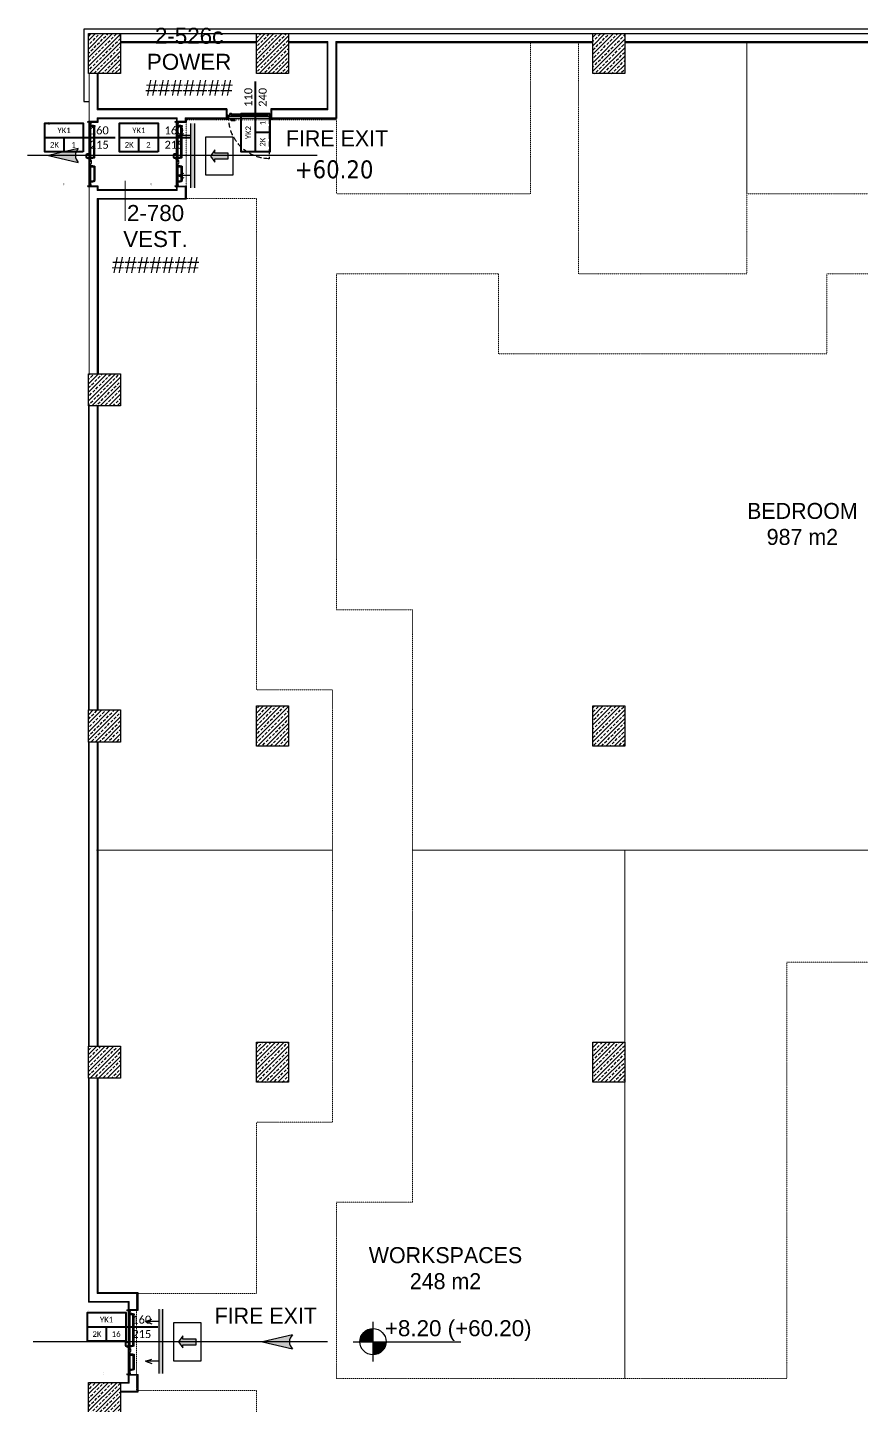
# Model space of a CAD drawing. Header units: centimetres. Extents: x -678439 to 55805, y -426864 to 17948.
# Drawn here: x 41218 to 43301, y 13876 to 17319 of the extents above; entities that cross this region are included whole.
import ezdxf
from ezdxf.enums import TextEntityAlignment as Align

# ---------------------------------------------------------------- set-up
doc = ezdxf.new("R2010")
doc.units = ezdxf.units.CM
doc.header["$LTSCALE"] = 0.01
doc.header["$MEASUREMENT"] = 0
for name, pattern in [('DASHED2', [9.525, 6.35, -3.175]), ('DOT', [6.35, 0, -6.35]), ('HIDDEN', [9.525, 6.35, -3.175]), ('HIDDEN2', [0.1875, 0.125, -0.0625])]:
    doc.linetypes.add(name, pattern=pattern)
doc.layers.get('0').update_dxf_attribs({"lineweight": 0})
doc.layers.add('2', color=8, linetype='Continuous', lineweight=0, plot=False)
for name, color, linetype in [('6', 242, 'Continuous'), ('AG-DOOR', 2, 'Continuous'), ('AG-DOOR-OPENING', 9, 'HIDDEN'), ('AG-HATCH', 9, 'Continuous'), ('AG-PLASTER', 73, 'Continuous'), ('AR-REV06', 252, 'Continuous'), ('V-0_Hatch_Concrete', 252, 'Continuous'), ('V-2_Column', 160, 'Continuous'), ('V_KOT', 2, 'Continuous')]:
    doc.layers.add(name, color=color, linetype=linetype)
for name, color, linetype, lineweight in [('Ag-040', 2, 'Continuous', 20), ('AG-DOOR-NOTATION-FIRE', 1, 'Continuous', 40), ('AG-Door_Aluminum', 60, 'Continuous', 13), ('AG-Insulation_Heat_Rockwool', 95, 'BATTING', 13), ('AG-Wall', 4, 'Continuous', 20), ('AI-040', 2, 'Continuous', 20), ('AI-040 @ 250', 2, 'Continuous', 20), ('Cephe Duvarı', 3, 'Continuous', 30), ('SP2-Flooring', 4, 'DASHED2', 9), ('sıva', 160, 'Continuous', 9)]:
    doc.layers.add(name, color=color, linetype=linetype, lineweight=lineweight)
doc.styles.add('ALANLAR_B8$0$ALANLAR_B8$0$VIVA_100', font='arial.ttf', dxfattribs={"height": 25})
doc.styles.add('Arial', font='arial.ttf')
doc.styles.add('CALIBRI LIGHT', font='calibril.ttf')
doc.styles.add('IIS IKEA SANS', font='')
doc.styles.get('IIS IKEA SANS').set_extended_font_data('IKEA Sans')
doc.linetypes.add('BATTING', pattern='A,0.0001,-0.1,[134,ltypeshp.shx,S=0.1,R=0,X=-0.1,Y=0],-0.2,[134,ltypeshp.shx,S=0.1,R=180,X=0.1,Y=0],-0.1', length=0.4001)

# ---------------------------------------------------------------- blocks, each defined once
blk = doc.blocks.new('150714_ARSA$0$Kolon 80x80')
at = {"layer": 'V-0_Hatch_Concrete'}
h = blk.add_hatch(dxfattribs=at)
h.set_pattern_fill('ANSI33', color=256, scale=0.6)
h.set_pattern_definition([(45, (-173.56495, -48.76922), (-0.10606602, 0.10606602), []), (45, (-173.45888, -48.76922), (-0.10606602, 0.10606602), [0.075, -0.0375])])
h.paths.add_polyline_path([(0, 0.8), (0.8, 0.8), (0.8, 0), (0, 0)])
at = {"layer": 'V-2_Column'}
blk.add_lwpolyline([(0, 0.8), (0.8, 0.8), (0.8, 0), (0, 0), (0, 0.8)], dxfattribs=at)
blk = doc.blocks.new('150714_ARSA$0$KOLON 80X120')
at = {"layer": 'V-0_Hatch_Concrete'}
h = blk.add_hatch(dxfattribs=at)
h.set_pattern_fill('ANSI33', color=256, scale=60)
h.set_pattern_definition([(45, (-19036.79, -4512.143), (-10.606602, 10.606602), []), (45, (-19026.183, -4512.143), (-10.606602, 10.606602), [7.5, -3.75])])
h.paths.add_polyline_path([(0, 100), (80, 100), (80, 0), (0, 0)])
at = {"layer": 'V-2_Column'}
blk.add_lwpolyline([(0, 100), (80, 100), (80, 0), (0, 0), (0, 100)], dxfattribs=at)
blk = doc.blocks.new('IIS_RoomInfo_2D')
at = {"style": 'IIS IKEA SANS'}
for tag, p, height in [('IIS_ROOMINFO_1:ROOMNAME', (-5.19, 1.61), 2), ('IIS_ROOMINFO_1:ROOMNO', (-5.19, -1.39), 2), ('IIS_ROOMINFO_1:ROOMM2', (-5.19, -3.64), 1.25)]:
    blk.add_attdef(tag, p, '', height=height, dxfattribs=at)
blk = doc.blocks.new('Slab_9_1', base_point=(-85903, -46600))
at = {"layer": 'SP2-Flooring', "color": 209}
for points in [[(-69817, -3500), (-77155, -3500), (-77155, -5500), (-81355, -5500), (-81355, 300), (-82555, 300), (-82555, -3500), (-87403, -3500), (-87403, -1650), (-91160, -1650), (-91160, -3620), (-89403, -3620), (-89403, -10900), (-89403, -15900), (-87504, -15900), (-87504, -26700), (-89403, -26700), (-89403, -30980), (-92400, -30980), (-92400, -33400), (-89403, -33400), (-89403, -35100)], [(-71203, -22700), (-76150, -22700), (-76150, -33100), (-87403, -33100), (-87403, -28700), (-85504, -28700), (-85504, -13900), (-87403, -13900), (-87403, -5500), (-83355, -5500), (-83355, -7500), (-75155, -7500), (-75155, -5500), (-71800, -5500)]]:
    blk.add_lwpolyline(points, dxfattribs=at)
blk = doc.blocks.new('A$C0EC4316B')
at = {"layer": '2'}
for p, q in [((-71755, -3000), (-71755, 800)), ((-82104, -19400), (-88000, -19400)), ((-58000, -19400), (-80104, -19400)), ((-74800, -24200), (-74800, -19400)), ((-74800, -25200), (-74800, -32600))]:
    blk.add_line(p, q, dxfattribs=at)
blk = doc.blocks.new('*U260')
for p, q in [((0, -493), (0, 493)), ((-493, 0), (2191, 0))]:
    blk.add_line(p, q)
at = {"const_width": 328}
for points in [[(0, 164, 0.414214), (-164, 0, 0.414214)], [(0, -164, 0.414214), (164, 0, 0.414214)]]:
    blk.add_lwpolyline(points, format="xyb", dxfattribs=at)
blk.add_circle((0, 0), 328)
at = {"style": 'ALANLAR_B8$0$ALANLAR_B8$0$VIVA_100'}
for tag, p in [('%%P0.00', (1897, 137)), ('-0.07', (1834, -502))]:
    blk.add_attdef(tag, text='', height=400, dxfattribs=at).set_placement(p, align=Align.RIGHT)
blk = doc.blocks.new('conta')
at = {"layer": 'sıva', "ltscale": 10}
for p, q in [((-2649.9, 5345.5), (-2649.8, 5345.6)), ((-2649.9, 5344.5), (-2649.8, 5344.3)), ((-2649.8, 5344.3), (-2649.7, 5344.3)), ((-2649.7, 5345.4), (-2649.3, 5345.4)), ((-2649.2, 5345.4), (-2649.1, 5345.5)), ((-2649, 5344), (-2648.8, 5343.8)), ((-2648.9, 5344.1), (-2648.7, 5343.9)), ((-2648.8, 5345.1), (-2648.6, 5345.3)), ((-2648.8, 5344.9), (-2648.6, 5345.2)), ((-2648.7, 5343.8), (-2648.7, 5343.8)), ((-2648.6, 5345.3), (-2648.6, 5345.3))]:
    blk.add_line(p, q, dxfattribs=at)
for centre, radius, start, end in [((-2649.8, 5345.5), 0.05, 140.6345, 188.9372), ((-2653, 5345), 3.19, 350.4674, 8.9372), ((-2649.9, 5344.5), 0.02, 170.4674, 213.7451), ((-2649.7, 5345.6), 0.0696, 22.2428, 159.258), ((-2650.9, 5345), 1.24, 340.3382, 16.7772), ((-2649.7, 5344.6), 0.03, 160.3382, 273.2666), ((-2649.7, 5345.4), 0.03, 90, 196.7772), ((-2649.6, 5341.5), 3.01, 80.4362, 93.2666), ((-2649.3, 5345.5), 0.05, 270, 303.0062), ((-2649.2, 5344.1), 0.231, 353.9571, 81.9004), ((-2649.1, 5345.5), 0.03, 4.7972, 123.0062), ((-2649.1, 5344.5), 0.03, 260.4362, 338.7066), ((-2651.2, 5344.8), 2.33, 7.5897, 18.7951), ((-2649, 5345.6), 0.05, 18.7951, 42.1429), ((-2650.2, 5345), 1.27, 338.7066, 23.0418), ((-2648.9, 5344.1), 0.1, 173.9571, 217.2653), ((-2648.8, 5345.1), 0.05, 187.5897, 322.7347), ((-2658.2, 5345.2), 9.36, 353.6857, 357.8537), ((-2648.8, 5344.2), 0.1, 173.6857, 217.2653), ((-2648.8, 5344.8), 0.05, 142.7347, 180.2669), ((-2648.7, 5343.8), 0.05, 217.2653, 307.2653), ((-2648.7, 5343.8), 0.05, 307.2653, 37.2653), ((-2648.6, 5345.3), 0.05, 52.7347, 142.7347), ((-2648.6, 5345.3), 0.05, 322.7347, 52.7347)]:
    blk.add_arc(centre, radius, start, end, dxfattribs=at)
for points, knots in [([(-2649, 5345.6), (-2649, 5345.6), (-2649.1, 5345.7), (-2649.2, 5345.4), (-2649.3, 5345.7), (-2649.4, 5345.5), (-2649.5, 5345.7), (-2649.6, 5345.5), (-2649.7, 5345.6), (-2649.7, 5345.6)], [0.0086373, 0.0086373, 0.0086373, 0.0086373, 0.1097304, 0.3133405, 0.4430081, 0.5658764, 0.7165186, 0.8527974, 0.9648495, 0.9648495, 0.9648495, 0.9648495]), ([(-2649.7, 5344.3), (-2649.7, 5344.3), (-2649.7, 5344.5), (-2649.6, 5344.3), (-2649.3, 5344.4), (-2649.2, 5344.4), (-2649.2, 5344.4)], [0, 0, 0, 0, 0.1008757, 0.3841126, 0.5436166, 0.6906785, 0.6906785, 0.6906785, 0.6906785])]:
    blk.add_open_spline(points, degree=3, knots=knots, dxfattribs=at)
blk = doc.blocks.new('YANGIN KAC KAPI')
at = {"layer": 'AG-HATCH', "lineweight": 5, "ltscale": 2}
h = blk.add_hatch(color=256, dxfattribs=at)
h.dxf.hatch_style = 1
h.paths.add_polyline_path([(-1.593, -0.023), (-1.595, -0.023), (-1.595, -0.009), (-1.593, -0.009)])
h = blk.add_hatch(color=256, dxfattribs=at)
h.dxf.hatch_style = 1
h.paths.add_polyline_path([(-0.027, -0.023), (-0.025, -0.023), (-0.025, -0.009), (-0.027, -0.009)])
at = {"layer": 'AG-DOOR', "color": 4, "lineweight": -2, "ltscale": 10}
for p, q in [((-0.828, 0.047), (-0.828, 0.027)), ((-0.828, 0.027), (-0.808, 0.027)), ((-0.808, 0.027), (-0.808, 0.047)), ((-0.728, 0.077), (-0.798, 0.077)), ((-0.728, 0.057), (-0.798, 0.057)), ((-0.733, 0.019), (-0.733, 0.011)), ((-0.686, 0.021), (-0.731, 0.021)), ((-0.718, 0.021), (-0.718, 0.047)), ((-0.698, 0.021), (-0.698, 0.047)), ((-0.683, 0.011), (-0.683, 0.019))]:
    blk.add_line(p, q, dxfattribs=at)
at = {"layer": 'AG-DOOR', "color": 9, "linetype": 'HIDDEN', "ltscale": 100}
for p, q in [((-1.537, -0.046), (-1.537, -0.039)), ((-1.537, -0.046), (-1.537, -0.039)), ((-1.537, -0.046), (-1.537, -0.039)), ((-1.535, -0.049), (-1.505, -0.049)), ((-1.518, -0.139), (-1.497, -0.139)), ((-1.502, -0.039), (-1.502, -0.046)), ((-1.502, -0.046), (-1.502, -0.101)), ((-1.497, -0.104), (-1.5, -0.104)), ((-1.497, -0.104), (-1.497, -0.139)), ((-0.738, -0.111), (-1.497, -0.111)), ((-0.738, -0.139), (-1.497, -0.139)), ((-0.738, -0.104), (-0.738, -0.139)), ((-0.738, -0.104), (-0.735, -0.104)), ((-0.717, -0.139), (-0.738, -0.139)), ((-0.733, -0.046), (-0.733, -0.039)), ((-0.733, -0.046), (-0.733, -0.039)), ((-0.733, -0.046), (-0.733, -0.039)), ((-0.733, -0.046), (-0.733, -0.101)), ((-0.7, -0.049), (-0.731, -0.049)), ((-0.698, -0.039), (-0.698, -0.046)), ((-0.527, -0.039), (-0.527, -0.046)), ((-0.525, -0.049), (-0.495, -0.049)), ((-0.508, -0.139), (-0.487, -0.139)), ((-0.492, -0.046), (-0.492, -0.039)), ((-0.492, -0.046), (-0.492, -0.039)), ((-0.492, -0.046), (-0.492, -0.039)), ((-0.492, -0.046), (-0.492, -0.101)), ((-0.487, -0.104), (-0.49, -0.104)), ((-0.487, -0.104), (-0.487, -0.139)), ((-0.487, -0.111), (-0.148, -0.111)), ((-0.487, -0.139), (-0.148, -0.139)), ((-0.148, -0.104), (-0.148, -0.139)), ((-0.148, -0.104), (-0.145, -0.104)), ((-0.127, -0.139), (-0.148, -0.139)), ((-0.143, -0.039), (-0.143, -0.046)), ((-0.143, -0.046), (-0.143, -0.101)), ((-0.11, -0.049), (-0.14, -0.049)), ((-0.108, -0.046), (-0.108, -0.039)), ((-0.108, -0.046), (-0.108, -0.039)), ((-0.108, -0.046), (-0.108, -0.039))]:
    blk.add_line(p, q, dxfattribs=at)
at = {"layer": 'AG-DOOR', "color": 9, "ltscale": 10}
for p, q in [((-0.627, -0.001), (-0.63, -0.001)), ((-0.63, -0.02), (-0.627, -0.02)), ((-0.627, -0.016), (-0.627, -0.001)), ((-0.627, -0.004), (-0.617, -0.004)), ((-0.627, -0.006), (-0.617, -0.006)), ((-0.617, -0.01), (-0.627, -0.016)), ((-0.627, -0.02), (-0.627, -0.016))]:
    blk.add_line(p, q, dxfattribs=at)
at = {"layer": 'AG-DOOR', "color": 4, "lineweight": -2, "ltscale": 10}
for centre, radius, start, end in [((-0.798, 0.047), 0.03, 90, 180), ((-0.798, 0.047), 0.01, 90, 180), ((-0.731, 0.019), 0.0025, 90, 180), ((-0.728, 0.047), 0.03, 0, 90), ((-0.728, 0.047), 0.01, 0, 90), ((-0.686, 0.019), 0.0025, 0, 90)]:
    blk.add_arc(centre, radius, start, end, dxfattribs=at)
at = {"layer": 'AG-DOOR', "color": 9, "linetype": 'HIDDEN', "ltscale": 100}
for centre, radius, start, end in [((-1.162, -0.023), 0.376, 183.5277, 197.6198), ((-1.535, -0.046), 0.0025, 180, 270), ((-1.518, -0.136), 0.0025, 197.6198, 270), ((-1.505, -0.046), 0.0025, 270, 0), ((-1.5, -0.101), 0.0025, 180, 270), ((-0.735, -0.101), 0.0025, 270, 0), ((-0.731, -0.046), 0.0025, 180, 270), ((-0.731, -0.046), 0.0025, 180, 270), ((-0.731, -0.046), 0.0025, 180, 270), ((-0.717, -0.136), 0.0025, 270, 342.3802), ((-1.074, -0.023), 0.376, 342.3802, 356.4723), ((-0.7, -0.046), 0.0025, 270, 0), ((-0.151, -0.023), 0.376, 183.5277, 197.6198), ((-0.525, -0.046), 0.0025, 180, 270), ((-0.508, -0.136), 0.0025, 197.6198, 270), ((-0.495, -0.046), 0.0025, 270, 0), ((-0.495, -0.046), 0.0025, 270, 0), ((-0.495, -0.046), 0.0025, 270, 0), ((-0.49, -0.101), 0.0025, 180, 270), ((-0.145, -0.101), 0.0025, 270, 0), ((-0.14, -0.046), 0.0025, 180, 270), ((-0.127, -0.136), 0.0025, 270, 342.3802), ((-0.483, -0.023), 0.376, 342.3802, 356.4723), ((-0.11, -0.046), 0.0025, 270, 0)]:
    blk.add_arc(centre, radius, start, end, dxfattribs=at)
at = {"layer": 'AG-DOOR-OPENING', "color": 9, "linetype": 'DOT', "ltscale": 80}
for points in [[(-1.607, 0.011), (-1.607, 1.007, -0.414214), (-1.606, 1.008), (-1.558, 1.008, -0.414214), (-1.557, 1.007), (-1.557, 0.011)], [(-0.013, 0.011), (-0.013, 0.635, 0.414214), (-0.014, 0.636), (-0.062, 0.636, 0.414214), (-0.063, 0.635), (-0.063, 0.011)]]:
    blk.add_lwpolyline(points, format="xyb", dxfattribs=at)
for centre, radius, start, end in [((-1.608, 0.01), 0.998, 0.0403, 89.9595), ((-0.015, 0.039), 0.596, 89.8091, 182.8107)]:
    blk.add_arc(centre, radius, start, end, dxfattribs=at)
at = {"layer": 'AG-Door_Aluminum', "color": 9, "ltscale": 10}
for p, q in [((-1.625, 0.025), (-1.629, 0.024)), ((-1.621, 0.014), (-1.62, 0.011)), ((-1.62, 0.011), (-1.618, 0.011)), ((-1.618, 0.011), (-1.619, 0.016)), ((-1.618, 0.01), (-1.618, 0.017)), ((-1.615, 0.01), (-1.615, 0.016)), ((-1.605, 0.019), (-1.61, 0.015)), ((-1.592, 0.008), (-1.607, 0.008)), ((-1.592, 0.005), (-1.593, 0.005)), ((-1.59, -0.009), (-1.59, 0.003)), ((-0.03, -0.009), (-0.03, 0.003)), ((-0.028, 0.008), (-0.013, 0.008)), ((-0.028, 0.005), (-0.027, 0.005)), ((-0.015, 0.019), (-0.01, 0.015)), ((-0.005, 0.01), (-0.005, 0.016)), ((-0.002, 0.01), (-0.002, 0.017)), ((-0.002, 0.011), (-0.001, 0.016)), ((0, 0.011), (-0.002, 0.011)), ((0.001, 0.014), (0, 0.011)), ((0.005, 0.025), (0.009, 0.024)), ((-1.59, -0.017), (-1.59, -0.009)), ((-1.587, -0.017), (-1.59, -0.017)), ((-0.033, -0.017), (-0.03, -0.017)), ((-0.03, -0.017), (-0.03, -0.009))]:
    blk.add_line(p, q, dxfattribs=at)
at = {"layer": 'AG-Door_Aluminum', "ltscale": 0.3}
for p, q in [((-1.607, 0.009), (-1.607, 0.01)), ((-1.606, 0.011), (-0.611, 0.011)), ((-1.606, 0.01), (-0.611, 0.01)), ((-1.606, 0.01), (-1.606, 0.009)), ((-1.606, 0.009), (-1.587, 0.009)), ((-1.606, 0.008), (-1.589, 0.008)), ((-1.605, 0.009), (-1.605, 0.01)), ((-1.589, 0.009), (-1.589, 0.008)), ((-1.587, -0.009), (-1.587, 0.009)), ((-1.586, -0.009), (-1.586, 0.009)), ((-0.631, -0.009), (-0.631, 0.009)), ((-0.63, -0.009), (-0.63, 0.009)), ((-0.611, 0.009), (-0.63, 0.009)), ((-0.628, 0.009), (-0.628, 0.008)), ((-0.611, 0.008), (-0.628, 0.008)), ((-0.619, 0.006), (-0.619, -0.001)), ((-0.618, 0.007), (-0.598, 0.007)), ((-0.617, 0.006), (-0.598, 0.006)), ((-0.612, 0.009), (-0.612, 0.01)), ((-0.611, 0.01), (-0.611, 0.009)), ((-0.61, 0.009), (-0.61, 0.01)), ((-0.598, 0.007), (-0.595, 0.011)), ((-0.598, 0.006), (-0.594, 0.01)), ((-0.014, 0.011), (-0.595, 0.011)), ((-0.014, 0.01), (-0.594, 0.01)), ((-0.034, -0.009), (-0.034, 0.009)), ((-0.033, -0.009), (-0.033, 0.009)), ((-0.014, 0.009), (-0.033, 0.009)), ((-0.031, 0.009), (-0.031, 0.008)), ((-0.014, 0.008), (-0.031, 0.008)), ((-0.015, 0.009), (-0.015, 0.01)), ((-0.014, 0.01), (-0.014, 0.009)), ((-0.013, 0.009), (-0.013, 0.01)), ((-1.587, -0.038), (-1.587, -0.009)), ((-1.586, -0.038), (-1.586, -0.009)), ((-0.631, -0.038), (-1.586, -0.038)), ((-1.586, -0.039), (-0.631, -0.039)), ((-0.647, -0.058), (-0.647, -0.042)), ((-0.646, -0.041), (-0.634, -0.041)), ((-0.646, -0.057), (-0.646, -0.043)), ((-0.578, -0.059), (-0.646, -0.059)), ((-0.645, -0.042), (-0.634, -0.042)), ((-0.579, -0.058), (-0.645, -0.058)), ((-0.634, -0.043), (-0.635, -0.049)), ((-0.634, -0.05), (-0.619, -0.05)), ((-0.631, -0.038), (-0.631, -0.009)), ((-0.63, -0.038), (-0.63, -0.009)), ((-0.618, -0.049), (-0.618, -0.042)), ((-0.578, -0.039), (-0.578, -0.057)), ((-0.577, -0.038), (-0.034, -0.038)), ((-0.577, -0.039), (-0.577, -0.058)), ((-0.034, -0.039), (-0.577, -0.039)), ((-0.034, -0.038), (-0.034, -0.009)), ((-0.033, -0.038), (-0.033, -0.009))]:
    blk.add_line(p, q, dxfattribs=at)
at = {"layer": 'AG-Door_Aluminum', "color": 4, "ltscale": 0.3}
for p, q in [((-1.595, 0.004), (-1.595, -0.006)), ((-0.025, 0.004), (-0.025, -0.006)), ((-1.595, -0.038), (-1.607, -0.038)), ((-1.597, -0.009), (-1.597, -0.008)), ((-1.597, -0.023), (-1.597, -0.009)), ((-1.595, -0.025), (-1.595, -0.038)), ((-0.025, -0.025), (-0.025, -0.038)), ((-0.025, -0.038), (-0.013, -0.038)), ((-0.023, -0.009), (-0.023, -0.008)), ((-0.023, -0.023), (-0.023, -0.009))]:
    blk.add_line(p, q, dxfattribs=at)
for points in [[(-1.624, 0.007), (-1.624, 0), (-1.626, 0), (-1.626, 0.007, -0.414214), (-1.623, 0.01), (-1.612, 0.01, -0.414214), (-1.61, 0.008, 0.414214), (-1.609, 0.007), (-1.596, 0.007)], [(-1.596, 0.005), (-1.609, 0.005, -0.414214), (-1.612, 0.008, 0.414214), (-1.612, 0.008), (-1.623, 0.008, 0.414214), (-1.624, 0.007)], [(-1.593, 0.004), (-1.593, -0.006, -0.414214), (-1.595, -0.008, 0.414214), (-1.595, -0.009), (-1.595, -0.023, 0.414214), (-1.595, -0.023, -0.414214), (-1.593, -0.025), (-1.593, -0.038, -0.414214), (-1.595, -0.04), (-1.607, -0.04, 1), (-1.607, -0.043), (-1.572, -0.043)], [(-0.027, 0.004), (-0.027, -0.006, 0.414214), (-0.025, -0.008, -0.414214), (-0.025, -0.009), (-0.025, -0.023, -0.414214), (-0.025, -0.023, 0.414214), (-0.027, -0.025), (-0.027, -0.038, 0.414214), (-0.025, -0.04), (-0.013, -0.04, -1), (-0.013, -0.043), (-0.048, -0.043)], [(0.004, 0.007), (0.004, 0), (0.006, 0), (0.006, 0.007, 0.414214), (0.003, 0.01), (-0.008, 0.01, 0.414214), (-0.01, 0.008, -0.414214), (-0.011, 0.007), (-0.024, 0.007)], [(-0.024, 0.005), (-0.011, 0.005, 0.414214), (-0.008, 0.008, -0.414214), (-0.008, 0.008), (0.003, 0.008, -0.414214), (0.004, 0.007)], [(-1.581, -0.043), (-1.581, -0.041), (-1.572, -0.041, -1), (-1.572, -0.045), (-1.607, -0.045)], [(-0.039, -0.043), (-0.039, -0.041), (-0.048, -0.041, 1), (-0.048, -0.045), (-0.013, -0.045)]]:
    blk.add_lwpolyline(points, format="xyb", dxfattribs=at)
at = {"layer": 'AG-Door_Aluminum', "ltscale": 0.3}
for points in [[(-0.618, 0.005), (-0.618, 0, 0.414214), (-0.617, -0.001), (-0.617, -0.001, -0.414214), (-0.616, -0.002), (-0.616, -0.04, -0.414214), (-0.617, -0.041), (-0.617, -0.041)], [(-0.618, -0.002), (-0.617, -0.002, -0.414214), (-0.617, -0.002), (-0.617, -0.04, -0.414214), (-0.617, -0.04), (-0.618, -0.04, 0.414214), (-0.619, -0.041), (-0.619, -0.049, -0.414214), (-0.619, -0.049), (-0.633, -0.049, -0.469603), (-0.634, -0.048), (-0.633, -0.042)]]:
    blk.add_lwpolyline(points, format="xyb", dxfattribs=at)
at = {"layer": 'AG-Door_Aluminum', "color": 9, "ltscale": 10}
for centre in [(-1.613, 0.029), (-0.007, 0.029)]:
    blk.add_circle(centre, 0.0126, dxfattribs=at)
for centre, radius, start, end in [((-1.613, 0.029), 0.0163, 196.3458, 241.2012), ((-1.622, 0.016), 0.00297, 12.1292, 36.6827), ((-1.607, 0.012), 0.007, 144.8285, 196.6008), ((-1.607, 0.012), 0.004, 133.501, 269.7288), ((-1.592, 0.003), 0.005, 0, 89.9977), ((-1.592, 0.003), 0.002, 0, 90), ((-0.028, 0.003), 0.005, 90.0023, 180), ((-0.028, 0.003), 0.002, 90, 180), ((-0.013, 0.012), 0.004, 270.2712, 46.499), ((-0.013, 0.012), 0.007, 343.3992, 35.1715), ((0.002, 0.016), 0.00297, 143.3173, 167.8708), ((-0.007, 0.029), 0.0163, 298.7988, 343.6542)]:
    blk.add_arc(centre, radius, start, end, dxfattribs=at)
at = {"layer": 'AG-Door_Aluminum', "ltscale": 0.3}
for centre, radius, start, end in [((-1.606, 0.01), 0.001, 90, 180), ((-1.606, 0.009), 0.001, 180, 270), ((-1.587, 0.009), 0.001, 0, 90), ((-0.63, 0.009), 0.001, 90, 180), ((-0.618, 0.006), 0.001, 90, 180), ((-0.617, 0.005), 0.0005, 90, 180), ((-0.611, 0.01), 0.001, 0, 90), ((-0.611, 0.009), 0.001, 270, 0), ((-0.033, 0.009), 0.001, 90, 180), ((-0.014, 0.01), 0.001, 0, 90), ((-0.014, 0.009), 0.001, 270, 0), ((-1.586, -0.038), 0.001, 180, 270), ((-0.646, -0.042), 0.001, 90, 180), ((-0.646, -0.058), 0.001, 180, 270), ((-0.645, -0.043), 0.0005, 90, 180), ((-0.645, -0.057), 0.0005, 180, 270), ((-0.634, -0.049), 0.001, 168.932, 270), ((-0.634, -0.042), 0.001, 349.3803, 90), ((-0.634, -0.043), 0.0005, 348.932, 90), ((-0.631, -0.038), 0.001, 270, 0), ((-0.618, -0.001), 0.001, 180, 270), ((-0.619, -0.049), 0.001, 270, 0), ((-0.617, -0.042), 0.0005, 90, 180), ((-0.579, -0.057), 0.0005, 270, 0), ((-0.577, -0.039), 0.001, 90.0003, 180), ((-0.578, -0.058), 0.001, 270, 0), ((-0.577, -0.039), 0.0005, 90, 180), ((-0.034, -0.038), 0.001, 270, 0)]:
    blk.add_arc(centre, radius, start, end, dxfattribs=at)
at = {"layer": 'AG-Door_Aluminum', "color": 4, "ltscale": 0.3}
for centre, radius, start, end in [((-1.596, 0.004), 0.0026, 0, 90), ((-1.596, 0.004), 0.0008, 0, 90), ((-0.024, 0.004), 0.0026, 90, 180), ((-0.024, 0.004), 0.0008, 90, 180), ((-1.607, -0.042), 0.0033, 90, 270), ((-1.595, -0.008), 0.002, 90, 180), ((-1.595, -0.023), 0.002, 180, 270), ((-1.595, -0.006), 0.0005, 270, 0), ((-1.595, -0.025), 0.0005, 0, 90), ((-1.595, -0.038), 0.0005, 270, 0), ((-0.025, -0.008), 0.002, 0, 90), ((-0.025, -0.006), 0.0005, 180, 270), ((-0.025, -0.023), 0.002, 270, 0), ((-0.025, -0.025), 0.0005, 90, 180), ((-0.025, -0.038), 0.0005, 180, 270), ((-0.013, -0.042), 0.0033, 270, 90)]:
    blk.add_arc(centre, radius, start, end, dxfattribs=at)
at = {"layer": 'AG-HATCH', "color": 9, "linetype": 'Continuous'}
for p, q in [((-1.606, -0.043), (-1.588, -0.043)), ((-1.602, -0.043), (-1.602, -0.042)), ((-1.601, -0.042), (-1.6, -0.04)), ((-1.6, -0.041), (-1.6, -0.041)), ((-1.6, -0.042), (-1.598, -0.042)), ((-1.598, -0.041), (-1.597, -0.04)), ((-1.597, -0.041), (-1.597, -0.041)), ((-1.597, -0.042), (-1.595, -0.042)), ((-1.593, -0.04), (-1.593, -0.035)), ((-1.592, -0.035), (-1.591, -0.04)), ((-0.019, -0.043), (-0.032, -0.043)), ((-0.028, -0.035), (-0.029, -0.04)), ((-0.027, -0.04), (-0.027, -0.035)), ((-0.023, -0.042), (-0.025, -0.042)), ((-0.022, -0.041), (-0.023, -0.04)), ((-0.023, -0.041), (-0.023, -0.041)), ((-0.02, -0.042), (-0.022, -0.042)), ((-0.019, -0.042), (-0.02, -0.04)), ((-0.02, -0.041), (-0.02, -0.041)), ((-0.018, -0.043), (-0.018, -0.042))]:
    blk.add_line(p, q, dxfattribs=at)
at = {"layer": 'AG-HATCH', "ltscale": 2.5}
for points in [[(-1.62, 0), (-1.61, 0), (-1.61, -0.045), (-1.62, -0.045)], [(-0.01, 0), (0, 0), (0, -0.045), (-0.01, -0.045)]]:
    blk.add_lwpolyline(points, close=True, dxfattribs=at)
at = {"layer": 'AG-HATCH', "lineweight": 5, "ltscale": 2}
for points in [[(-1.595, -0.023), (-1.593, -0.023), (-1.593, -0.009), (-1.595, -0.009), (-1.595, -0.023)], [(-0.025, -0.023), (-0.027, -0.023), (-0.027, -0.009), (-0.025, -0.009), (-0.025, -0.023)]]:
    blk.add_lwpolyline(points, dxfattribs=at)
at = {"layer": 'AG-HATCH', "color": 9, "linetype": 'Continuous'}
for centre, radius, start, end in [((-1.601, -0.042), 0.000526, 144.9923, 180), ((-1.601, -0.043), 0.000526, 180, 270), ((-1.6, -0.041), 0.000316, 324.9586, 145.0152), ((-1.6, -0.041), 0.000211, 145.0123, 270), ((-1.598, -0.041), 0.00105, 270.0106, 324.9923), ((-1.597, -0.041), 0.000316, 331.169, 157.4401), ((-1.597, -0.041), 0.000211, 151.2102, 270), ((-1.595, -0.04), 0.00211, 270, 0), ((-1.592, -0.035), 0.000526, 15.5884, 180), ((-1.589, -0.04), 0.00147, 195.5887, 270), ((-1.589, -0.017), 0.0245, 268.7806, 294.546), ((-1.592, -0.011), 0.0327, 278.2922, 296.0474), ((-1.578, -0.04), 0.000526, 285.3148, 104.5082), ((-0.031, -0.017), 0.0245, 245.454, 271.2194), ((-0.042, -0.04), 0.000526, 75.4918, 254.6852), ((-0.028, -0.011), 0.0327, 243.9526, 261.7078), ((-0.031, -0.04), 0.00147, 270, 344.4113), ((-0.028, -0.035), 0.000526, 0, 164.4116), ((-0.025, -0.04), 0.00211, 180, 270), ((-0.023, -0.041), 0.000316, 22.5599, 208.831), ((-0.023, -0.041), 0.000211, 270, 28.7898), ((-0.022, -0.041), 0.00105, 215.0077, 269.9894), ((-0.02, -0.041), 0.000316, 34.9848, 215.0414), ((-0.02, -0.041), 0.000211, 270, 34.9877), ((-0.019, -0.042), 0.000526, 0, 35.0077), ((-0.019, -0.043), 0.000526, 270, 0)]:
    blk.add_arc(centre, radius, start, end, dxfattribs=at)
at = {"layer": 'AG-Insulation_Heat_Rockwool', "ltscale": 48}
for p, q in [((-0.631, -0.014), (-1.586, -0.014)), ((-0.616, -0.014), (-0.034, -0.014))]:
    blk.add_line(p, q, dxfattribs=at)
at = {"layer": 'AG-DOOR', "xscale": -0.01, "yscale": 0.01, "zscale": 0.01, "rotation": 270}
blk.add_blockref('conta', (-54.078, 26.45), dxfattribs=at)
blk = doc.blocks.new('*U93')
at = {"style": 'Arial'}
for tag, p in [('NO', (1.68, 0.8)), ('MAHAL', (1.68, -1.8)), ('ALAN', (1.68, -4.4))]:
    blk.add_attdef(tag, text='', height=1.6, dxfattribs=at).set_placement(p, align=Align.MIDDLE_CENTER)
blk = doc.blocks.new('*U273')
blk.add_lwpolyline([(1000, -450), (2200, -450), (2200, 450), (1000, 450)], close=True)
for points in [[(2200, 0), (0, 0)], [(1600, -450), (1600, 0)]]:
    blk.add_lwpolyline(points)
at = {"style": 'CALIBRI LIGHT'}
for tag, height, p in [('GENİŞLİK', 250, (500, 225)), ('KAPIKODU', 175, (1600, 225)), ('YÜKSEKLİK', 250, (500, -225)), ('KATTAKI.SAYISI', 175, (1300, -225)), ('BULUNDUGU.KAT', 175, (1900, -225))]:
    blk.add_attdef(tag, text='', height=height, dxfattribs=at).set_placement(p, align=Align.MIDDLE_CENTER)
blk = doc.blocks.new('A$C32196F0F')
at = {"color": 122}
for p, q in [((11, 3.5), (10.5, 3.5)), ((10.5, 3.5), (10.5, 0.3)), ((15.2, 0), (10.8, 0)), ((11, 6.5), (11, 7.5)), ((15, 6.5), (15, 7.5)), ((15.5, 3.5), (15, 3.5)), ((15.5, 3.5), (15.5, 0.3)), ((15.5, 3), (101.5, 3)), ((15.5, 0.5), (101.5, 0.5)), ((101.5, 3.5), (102, 3.5)), ((101.5, 3.5), (101.5, 0.3)), ((101.8, 0), (106.2, 0)), ((102, 6.5), (102, 7.5)), ((106, 6.5), (106, 7.5)), ((106, 3.5), (106.5, 3.5)), ((106.5, 3.5), (106.5, 0.3))]:
    blk.add_line(p, q, dxfattribs=at)
at = {"linetype": 'HIDDEN2'}
for p, q in [((109.9, 12.8), (107.4, 12.8)), ((108.7, 11.6), (108.7, 14.1))]:
    blk.add_line(p, q, dxfattribs=at)
at = {"color": 122}
for points in [[(7, 4.3), (7, 13.8, 0.414214), (6.8, 14), (0.2, 14, 0.414214), (0, 13.8), (0, 12.5), (0.1, 12.5), (0.1, 13.8, -0.414214), (0.2, 13.9), (6.8, 13.9, -0.414214), (6.8, 13.8), (6.8, 4.3), (6.8, 4.3, -0.414214), (6.7, 4.2), (3.5, 4.2), (3.5, 4.2), (3.5, 4), (6.7, 4, 0.414214), (7, 4.3)], [(110, 4.3), (110, 13.8, -0.414214), (110.2, 14), (116.8, 14, -0.414214), (117, 13.8), (117, 12.5), (116.8, 12.5), (116.8, 13.8, 0.414214), (116.8, 13.9), (110.2, 13.9, 0.414214), (110.1, 13.8), (110.1, 4.3), (110.1, 4.3, 0.414214), (110.3, 4.2), (113.5, 4.2), (113.5, 4.2), (113.5, 4), (110.3, 4, -0.414214), (110, 4.3)]]:
    blk.add_lwpolyline(points, format="xyb", dxfattribs=at)
blk.add_lwpolyline([(110, 7.5), (7, 7.5), (7, 11.5), (110, 11.5)], close=True)
for points in [[(15, 6.5), (11, 6.5), (11, 1.5), (15, 1.5)], [(102, 6.5), (106, 6.5), (106, 1.5), (102, 1.5)]]:
    blk.add_lwpolyline(points, close=True, dxfattribs=at)
at = {"color": 253}
blk.add_lwpolyline([(12.2, 12), (12.2, 14.9, -0.414214), (15.2, 17.9), (23.7, 17.4, -0.502224), (24.2, 16.7), (23.9, 15.9), (23.9, 15.9), (15.2, 15.4, 0.414214), (14.2, 14.4), (14.2, 12)], format="xyb", dxfattribs=at)
at = {"linetype": 'HIDDEN2'}
for radius in [0.75, 0.5]:
    blk.add_circle((108.7, 12.8), radius, dxfattribs=at)
at = {"color": 122}
for centre, start, end in [((10.8, 0.3), 180, 270), ((15.2, 0.3), 270, 360), ((101.8, 0.3), 180, 270), ((106.2, 0.3), 270, 360)]:
    blk.add_arc(centre, 0.3, start, end, dxfattribs=at)
at = {"layer": 'AG-DOOR-OPENING', "color": 9, "linetype": 'HIDDEN', "ltscale": 200}
blk.add_line((108.7, 12.8), (108.7, 113.2), dxfattribs=at)
blk.add_arc((111.2, 9.8), 103.4, 91.3869, 179.1783, dxfattribs=at)
blk = doc.blocks.new('KAPIYON')
at = {"layer": '6'}
blk.add_hatch(color=2, dxfattribs=at).paths.add_polyline_path([(1584376.1, 117133.6), (1584364.2, 117133.6), (1584364.2, 117115.1), (1584364.2, 117105.6), (1584357.6, 117105.6), (1584370.2, 117096.6), (1584382.7, 117105.6), (1584376.1, 117105.6), (1584376.1, 117115.1)])
at = {"layer": '6', "color": 4}
blk.add_lwpolyline([(1584330, 117143.2), (1584410.3, 117143.2), (1584410.3, 117087), (1584330, 117087), (1584330, 117143.2)], dxfattribs=at)
at = {"layer": '6', "color": 2}
blk.add_lwpolyline([(1584376.1, 117133.6), (1584364.2, 117133.6), (1584364.2, 117115.1), (1584364.2, 117105.6), (1584357.6, 117105.6), (1584370.2, 117096.6), (1584382.7, 117105.6), (1584376.1, 117105.6), (1584376.1, 117115.1)], close=True, dxfattribs=at)
blk = doc.blocks.new('A$C07630900')
at = {"layer": '6', "xscale": 0.5, "yscale": 0.5, "zscale": 0.5, "rotation": 270}
blk.add_blockref('KAPIYON', (-58543.5, 792191.8), dxfattribs=at)
blk = doc.blocks.new('A$C2DA34C5B')
at = {"layer": 'AR-REV06', "xscale": 24, "yscale": 24, "zscale": 24}
blk.add_blockref('A$C07630900', (315, -160), dxfattribs=at)
blk = doc.blocks.new('I')
at = {"layer": '6', "linetype": 'Continuous'}
blk.add_hatch(color=4, dxfattribs=at).paths.add_polyline_path([(208591, 128493), (208591, 128667), (205379, 128667), (205379, 128493)])
at = {"layer": '6', "color": 4}
for p, q in [((208591, 128667), (205379, 128667)), ((205379, 128493), (208591, 128493))]:
    blk.add_line(p, q, dxfattribs=at)
at = {"layer": '6'}
for p, q in [((205991, 127812), (205877, 128131)), ((205991, 128493), (205991, 127812)), ((205991, 127812), (206104, 128131)), ((207979, 127812), (207866, 128131)), ((207979, 128493), (207979, 127812)), ((207979, 127812), (208093, 128131))]:
    blk.add_line(p, q, dxfattribs=at)
blk = doc.blocks.new('A$C797D3CE4')
at = {"layer": '6', "xscale": -0.4999999999999912, "yscale": 0.4999999999999912, "zscale": 0.4999999999999912, "rotation": 180}
blk.add_blockref('I', (-103492, 64334), dxfattribs=at)
at = {"layer": '6', "ltscale": 250, "rotation": 270}
blk.add_blockref('A$C2DA34C5B', (-12, 33), dxfattribs=at)
blk = doc.blocks.new('ok')
at = {"layer": '6'}
h = blk.add_hatch(color=256, dxfattribs=at)
edge = h.paths.add_edge_path()
edge.add_ellipse((1571516, 116941.7), major_axis=(-7.14, 7.19), ratio=1, start_angle=359.4528, end_angle=450.6895)
edge.add_line((1571508.9, 116934.5), (1571477.9, 116941.8))
edge.add_line((1571477.9, 116941.8), (1571508.9, 116948.9))
for p, q in [((1571477.9, 116941.8), (1571508.9, 116948.9)), ((1571508.9, 116934.5), (1571477.9, 116941.8))]:
    blk.add_line(p, q, dxfattribs=at)
at = {"layer": '6', "extrusion": (0, 0, -1)}
blk.add_ellipse((1571516, 116941.7), major_axis=(-7.14, 7.19), ratio=1, start_param=4.700354, end_param=6.292737, dxfattribs=at)
blk = doc.blocks.new('A$C6B6314DF')
at = {"layer": '6'}
for p, q in [((-93.689, -11.047), (-100.922, -11.047)), ((-93.425, -40.69), (-100.783, -40.69))]:
    blk.add_line(p, q, dxfattribs=at)
at = {"layer": '6', "xscale": 0.0009999999999854, "yscale": 0.0009999999999854, "zscale": 0.0009999999999854, "rotation": 90}
for p in [(-96.752, -11.047), (-97.549, -40.678)]:
    blk.add_blockref('A$C797D3CE4', p, dxfattribs=at)
at = {"layer": '6', "extrusion": (0, 0, -1), "xscale": 0.0239999999999418, "yscale": 0.0239999999999418, "zscale": -0.0239999999999418, "rotation": 180}
for p in [(37815.868, 2795.557), (37810.52, 2765.914)]:
    blk.add_blockref('ok', p, dxfattribs=at)

msp = doc.modelspace()

# ---------------------------------------------------------------- linework, layer by layer
at = {"layer": 'AG-PLASTER'}
for p, q in [((41869.7, 17281.9), (41965.7, 17281.9)), ((41965.7, 17281.9), (41965.7, 17115.9)), ((41989.7, 17281.9), (41989.7, 17091.9)), ((41989.7, 17281.9), (42629.7, 17281.9)), ((42709.7, 17281.9), (43469.7, 17281.9)), ((41393.7, 17115.9), (41393.7, 17203.9)), ((41715.7, 17115.9), (41393.7, 17115.9)), ((41715.7, 17115.9), (41715.7, 17091.9)), ((41965.7, 17115.9), (41825.7, 17115.9)), ((41825.7, 17115.9), (41825.7, 17091.9)), ((41371.7, 17084.9), (41371.7, 17082.9)), ((41371.7, 17082.9), (41393.7, 17082.9)), ((41393.7, 17082.9), (41393.7, 17091.9)), ((41393.7, 17091.9), (41589.7, 17091.9)), ((41589.7, 17091.9), (41589.7, 17082.9)), ((41589.7, 17082.9), (41613.7, 17082.9)), ((41613.7, 17082.9), (41589.7, 17082.9)), ((41613.7, 17091.9), (41613.7, 17082.9)), ((41613.7, 17091.9), (41715.7, 17091.9)), ((41825.7, 17091.9), (41989.7, 17091.9)), ((41393.7, 16922.9), (41371.7, 16922.9)), ((41371.7, 16920.9), (41371.7, 16922.9)), ((41589.7, 16922.9), (41613.7, 16922.9)), ((41369.7, 14693.9), (41369.7, 14133.9)), ((41469.7, 14133.9), (41369.7, 14133.9)), ((41469.7, 14113.9), (41469.7, 14133.9)), ((41469.7, 14113.9), (41493.7, 14113.9)), ((41469.7, 13933.9), (41469.7, 13953.9)), ((41469.7, 13953.9), (41493.7, 13953.9)), ((41449.7, 13933.9), (41469.7, 13933.9))]:
    msp.add_line(p, q, dxfattribs=at)
for points in [[(41449.7, 17281.9), (41789.7, 17281.9)], [(41613.7, 16922.9), (41613.7, 16889.9), (41393.7, 16889.9), (41393.7, 16453.9)], [(41589.7, 16922.9), (41589.7, 16913.9), (41393.7, 16913.9), (41393.7, 16922.9)], [(41369.7, 16373.9), (41369.7, 15613.9)], [(41393.7, 15613.9), (41393.7, 16373.9)], [(41369.7, 15533.9), (41369.7, 14773.9)], [(41393.7, 14773.9), (41393.7, 15533.9)], [(41493.7, 14113.9), (41493.7, 14157.9), (41393.7, 14157.9), (41393.7, 14693.9)], [(41449.7, 13909.9), (41493.7, 13909.9), (41493.7, 13953.9)]]:
    msp.add_lwpolyline(points, dxfattribs=at)
at = {"layer": 'AG-Wall'}
for p, q in [((41967.7, 17283.9), (41967.7, 17113.9)), ((41987.7, 17283.9), (41987.7, 17093.9)), ((41371.7, 17084.9), (41371.7, 17203.9)), ((41391.7, 17113.9), (41391.7, 17203.9)), ((41713.7, 17113.9), (41391.7, 17113.9)), ((41713.7, 17113.9), (41713.7, 17093.9)), ((41967.7, 17113.9), (41827.7, 17113.9)), ((41827.7, 17113.9), (41827.7, 17093.9)), ((41371.7, 17084.9), (41389.7, 17084.9)), ((41371.7, 17084.9), (41391.7, 17084.9)), ((41391.7, 17084.9), (41391.7, 17093.9)), ((41591.7, 17093.9), (41391.7, 17093.9)), ((41591.7, 17084.9), (41591.7, 17093.9)), ((41611.7, 17084.9), (41591.7, 17084.9)), ((41611.7, 17084.9), (41611.7, 17093.9)), ((41713.7, 17093.9), (41611.7, 17093.9)), ((41987.7, 17093.9), (41827.7, 17093.9)), ((41371.7, 16920.9), (41371.7, 16453.9)), ((41391.7, 16920.9), (41371.7, 16920.9)), ((41391.7, 16911.9), (41391.7, 16920.9)), ((41591.7, 16911.9), (41391.7, 16911.9)), ((41611.7, 16920.9), (41591.7, 16920.9)), ((41591.7, 16911.9), (41591.7, 16920.9)), ((41611.7, 16920.9), (41611.7, 16891.9)), ((41391.7, 16453.9), (41391.7, 16891.9)), ((41391.7, 16891.9), (41611.7, 16891.9)), ((41371.7, 14693.9), (41371.7, 14135.9)), ((41391.7, 14155.9), (41391.7, 14693.9)), ((41491.7, 14155.9), (41391.7, 14155.9)), ((41491.7, 14115.9), (41491.7, 14155.9)), ((41471.7, 14135.9), (41371.7, 14135.9)), ((41471.7, 14135.9), (41471.7, 14115.9)), ((41491.7, 14115.9), (41471.7, 14115.9)), ((41491.7, 13951.9), (41471.7, 13951.9)), ((41471.7, 13951.9), (41471.7, 13931.9)), ((41491.7, 13951.9), (41491.7, 13911.9)), ((41449.7, 13931.9), (41471.7, 13931.9)), ((41449.7, 13911.9), (41491.7, 13911.9))]:
    msp.add_line(p, q, dxfattribs=at)
for points in [[(41789.7, 17303.9), (41449.7, 17303.9), (41449.7, 17283.9), (41789.7, 17283.9), (41789.7, 17303.9)], [(41869.7, 17303.9), (42629.7, 17303.9), (42629.7, 17283.9), (41987.7, 17283.9)], [(41967.7, 17283.9), (41869.7, 17283.9), (41869.7, 17303.9)], [(42709.7, 17303.9), (43469.7, 17303.9), (43469.7, 17283.9), (42709.7, 17283.9), (42709.7, 17303.9)], [(41371.7, 16373.9), (41371.7, 15613.9)], [(41391.7, 15613.9), (41391.7, 16373.9)], [(41371.7, 15533.9), (41371.7, 14773.9)], [(41391.7, 14773.9), (41391.7, 15533.9)]]:
    msp.add_lwpolyline(points, dxfattribs=at)
at = {"layer": 'AI-040'}
msp.add_line((41461.5, 16835.8), (41461.5, 16935.9), dxfattribs=at)
at = {"layer": 'Cephe Duvarı', "ltscale": 1000, "transparency": 33554687}
for p, q in [((41358.2, 17315.4), (41358.2, 17133.9)), ((48589.7, 17315.4), (41358.2, 17315.4)), ((41449.7, 17293.9), (41449.7, 17303.9)), ((41449.7, 17303.9), (45149.7, 17303.9)), ((41358.2, 17133.9), (41369.7, 17133.9))]:
    msp.add_line(p, q, dxfattribs=at)

# ---------------------------------------------------------------- block references
at = {"layer": '2', "xscale": 0.1, "yscale": 0.1, "zscale": 0.1}
msp.add_blockref('A$C0EC4316B', (50189.7, 17203.9), dxfattribs=at)
at = {"layer": '6', "xscale": 100, "yscale": 100, "zscale": 100}
msp.add_blockref('A$C6B6314DF', (51309.7, 18103.9), dxfattribs=at)
at = {"layer": 'Ag-040', "color": 2, "linetype": 'Continuous', "lineweight": 20}
ref = msp.add_blockref('IIS_RoomInfo_2D', (41966.7, 16990.1), dxfattribs=dict(at, xscale=20, yscale=20, zscale=20))
ref.add_attrib('IIS_ROOMINFO_1:ROOMNAME', 'FIRE EXIT', (41862.9, 17022.4), dxfattribs={"layer": '0', "height": 40, "style": 'IIS IKEA SANS'})
ref = msp.add_blockref('IIS_RoomInfo_2D', (41788.8, 14048.1), dxfattribs=dict(at, xscale=20, yscale=20, zscale=20))
ref.add_attrib('IIS_ROOMINFO_1:ROOMNAME', 'FIRE EXIT', (41684.9, 14080.4), dxfattribs={"layer": '0', "height": 40, "style": 'IIS IKEA SANS'})
at = {"layer": 'AG-DOOR', "xscale": -100, "yscale": 100, "zscale": 100, "rotation": 90}
for p in [(41371.7, 16921.9), (41589.7, 16921.9), (41469.7, 13952.9)]:
    msp.add_blockref('YANGIN KAC KAPI', p, dxfattribs=at)
at = {"layer": 'AG-DOOR', "xscale": -1, "rotation": 180}
msp.add_blockref('A$C32196F0F', (41712.2, 17104.4), dxfattribs=at)
at = {"layer": 'AG-DOOR-NOTATION-FIRE', "ltscale": 0.3}
ref = msp.add_blockref('*U273', (41786.9, 17184.7), dxfattribs=dict(at, xscale=-0.08000000000000002, yscale=0.08000000000000002, zscale=0.08000000000000002, rotation=90))
ref.add_attrib('BULUNDUGU.KAT', '2K', dxfattribs={"layer": '0', "height": 14, "rotation": 90, "style": 'CALIBRI LIGHT'}).set_placement((41804.9, 17032.7), align=Align.MIDDLE_CENTER)
ref.add_attrib('KATTAKI.SAYISI', '1', dxfattribs={"layer": '0', "height": 14, "rotation": 90, "style": 'CALIBRI LIGHT'}).set_placement((41804.9, 17080.7), align=Align.MIDDLE_CENTER)
ref.add_attrib('KAPIKODU', 'YK2', dxfattribs={"layer": '0', "height": 14, "rotation": 90, "style": 'CALIBRI LIGHT'}).set_placement((41768.9, 17056.7), align=Align.MIDDLE_CENTER)
ref.add_attrib('YÜKSEKLİK', '240', dxfattribs={"layer": '0', "height": 20, "rotation": 90, "style": 'CALIBRI LIGHT'}).set_placement((41804.9, 17144.7), align=Align.MIDDLE_CENTER)
ref.add_attrib('GENİŞLİK', '110', dxfattribs={"layer": '0', "height": 20, "rotation": 90, "style": 'CALIBRI LIGHT'}).set_placement((41768.9, 17144.7), align=Align.MIDDLE_CENTER)
ref = msp.add_blockref('*U273', (41436.7, 17044.2), dxfattribs=dict(at, xscale=-0.08000000000000002, yscale=0.08000000000000002, zscale=0.08000000000000002))
ref.add_attrib('BULUNDUGU.KAT', '2K', dxfattribs={"layer": '0', "height": 14, "style": 'CALIBRI LIGHT'}).set_placement((41284.7, 17026.2), align=Align.MIDDLE_CENTER)
ref.add_attrib('KATTAKI.SAYISI', '1', dxfattribs={"layer": '0', "height": 14, "style": 'CALIBRI LIGHT'}).set_placement((41332.7, 17026.2), align=Align.MIDDLE_CENTER)
ref.add_attrib('KAPIKODU', 'YK1', dxfattribs={"layer": '0', "height": 14, "style": 'CALIBRI LIGHT'}).set_placement((41308.7, 17062.2), align=Align.MIDDLE_CENTER)
ref.add_attrib('YÜKSEKLİK', '215', dxfattribs={"layer": '0', "height": 20, "style": 'CALIBRI LIGHT'}).set_placement((41396.7, 17026.2), align=Align.MIDDLE_CENTER)
ref.add_attrib('GENİŞLİK', '160', dxfattribs={"layer": '0', "height": 20, "style": 'CALIBRI LIGHT'}).set_placement((41396.7, 17062.2), align=Align.MIDDLE_CENTER)
ref = msp.add_blockref('*U273', (41623.5, 17044.2), dxfattribs=dict(at, xscale=-0.08000000000000002, yscale=0.08000000000000002, zscale=0.08000000000000002))
ref.add_attrib('BULUNDUGU.KAT', '2K', dxfattribs={"layer": '0', "height": 14, "style": 'CALIBRI LIGHT'}).set_placement((41471.5, 17026.2), align=Align.MIDDLE_CENTER)
ref.add_attrib('KATTAKI.SAYISI', '2', dxfattribs={"layer": '0', "height": 14, "style": 'CALIBRI LIGHT'}).set_placement((41519.5, 17026.2), align=Align.MIDDLE_CENTER)
ref.add_attrib('KAPIKODU', 'YK1', dxfattribs={"layer": '0', "height": 14, "style": 'CALIBRI LIGHT'}).set_placement((41495.5, 17062.2), align=Align.MIDDLE_CENTER)
ref.add_attrib('YÜKSEKLİK', '215', dxfattribs={"layer": '0', "height": 20, "style": 'CALIBRI LIGHT'}).set_placement((41583.5, 17026.2), align=Align.MIDDLE_CENTER)
ref.add_attrib('GENİŞLİK', '160', dxfattribs={"layer": '0', "height": 20, "style": 'CALIBRI LIGHT'}).set_placement((41583.5, 17062.2), align=Align.MIDDLE_CENTER)
ref = msp.add_blockref('*U273', (41542.9, 14072.6), dxfattribs=dict(at, xscale=-0.08000000000000002, yscale=0.08000000000000002, zscale=0.08000000000000002))
ref.add_attrib('BULUNDUGU.KAT', '2K', dxfattribs={"layer": '0', "height": 14, "style": 'CALIBRI LIGHT'}).set_placement((41390.9, 14054.6), align=Align.MIDDLE_CENTER)
ref.add_attrib('KATTAKI.SAYISI', '16', dxfattribs={"layer": '0', "height": 14, "style": 'CALIBRI LIGHT'}).set_placement((41438.9, 14054.6), align=Align.MIDDLE_CENTER)
ref.add_attrib('KAPIKODU', 'YK1', dxfattribs={"layer": '0', "height": 14, "style": 'CALIBRI LIGHT'}).set_placement((41414.9, 14090.6), align=Align.MIDDLE_CENTER)
ref.add_attrib('YÜKSEKLİK', '215', dxfattribs={"layer": '0', "height": 20, "style": 'CALIBRI LIGHT'}).set_placement((41502.9, 14054.6), align=Align.MIDDLE_CENTER)
ref.add_attrib('GENİŞLİK', '160', dxfattribs={"layer": '0', "height": 20, "style": 'CALIBRI LIGHT'}).set_placement((41502.9, 14090.6), align=Align.MIDDLE_CENTER)
at = {"layer": 'AI-040 @ 250', "color": 2, "linetype": 'Continuous', "lineweight": -2, "transparency": 33554610, "xscale": 25, "yscale": 25, "zscale": 25}
for p, values in [((41579.1, 17278.5), {'ALAN': '#######', 'MAHAL': 'POWER', 'NO': '2-526c'}), ((41495.3, 16835.7), {'ALAN': '#######', 'MAHAL': 'VEST.', 'NO': '2-780'})]:
    msp.add_blockref('*U93', p, dxfattribs=at).add_auto_attribs(values)
at = {"layer": 'SP2-Flooring', "color": 7, "linetype": 'Continuous', "lineweight": 20, "xscale": 0.1, "yscale": 0.1, "zscale": 0.1}
msp.add_blockref('Slab_9_1', (42139.4, 12593.9), dxfattribs=at)
at = {"layer": 'V-2_Column'}
for p in [(41369.7, 17203.9), (41789.7, 17203.9), (42629.7, 17203.9), (41789.7, 15523.9), (42629.7, 15523.9), (41789.7, 14683.9), (42629.7, 14683.9)]:
    msp.add_blockref('150714_ARSA$0$KOLON 80X120', p, dxfattribs=at)
at = {"layer": 'V-2_Column', "xscale": 100, "yscale": 100, "zscale": 100}
for p in [(41369.7, 16373.9), (41369.7, 15533.9), (41369.7, 14693.9), (41369.7, 13853.9)]:
    msp.add_blockref('150714_ARSA$0$Kolon 80x80', p, dxfattribs=at)
at = {"layer": 'V_KOT'}
ref = msp.add_blockref('*U260', (42080.6, 14035.5), dxfattribs=dict(at, xscale=0.1, yscale=0.1, zscale=0.1))
ref.add_attrib('%%P0.00', '   +8.20 (+60.20)', dxfattribs={"layer": '0', "height": 40, "style": 'ALANLAR_B8$0$ALANLAR_B8$0$VIVA_100'}).set_placement((42270.2, 14049.2), align=Align.CENTER)

# ---------------------------------------------------------------- texts
at = {"layer": 'Ag-040', "style": 'IIS IKEA SANS'}
for s, p in [('BEDROOM', (43153.4, 16111.3)), ('987 m2', (43153.4, 16046.3)), ('WORKSPACES', (42261.7, 14251.7)), ('248 m2', (42261.7, 14186.7))]:
    msp.add_text(s, height=40, dxfattribs=at).set_placement(p, align=Align.MIDDLE_CENTER)
at = {"layer": 'V_KOT', "insert": (42081.6, 16941.2), "char_height": 45, "width": 184.417, "attachment_point": 9, "rotation": 359.7777}
msp.add_mtext('\\pt45;{\\fTahoma|b0|i0|c162|p34;+60.20}', dxfattribs=at)

doc.saveas('drawing.dxf')
